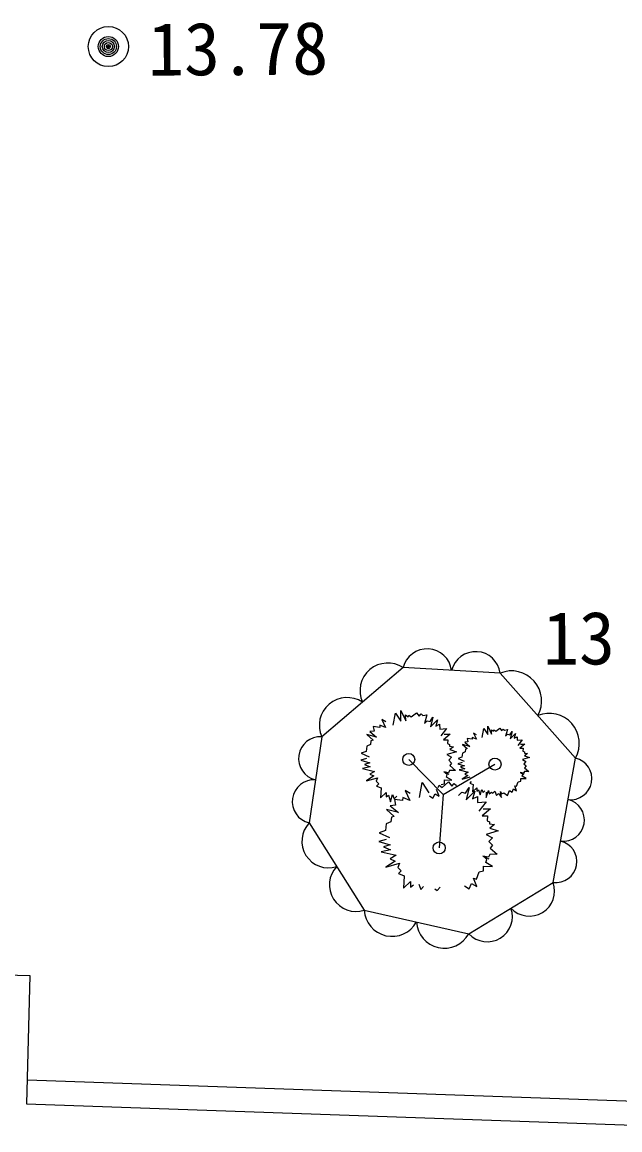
# Model space of a CAD drawing. Units: millimetres on the paper. Extents: x -297 to 277, y -210 to 190.
# Drawn here: x -71.22 to -56.34, y -137.01 to -109.45 of the extents above; entities that cross this region are included whole.
import ezdxf
from ezdxf.enums import TextEntityAlignment as Align

# ---------------------------------------------------------------- set-up
doc = ezdxf.new("R2010")
doc.units = ezdxf.units.MM
doc.header["$PDMODE"] = 32
doc.header["$PDSIZE"] = 1
doc.layers.add('0-1_2003', color=4, linetype='Continuous')
doc.styles.add('ＭＳ ゴシック', font='')
doc.styles.get('ＭＳ ゴシック').set_extended_font_data('MS Gothic')

msp = doc.modelspace()

# ---------------------------------------------------------------- linework, layer by layer
at = {"layer": '0-1_2003', "color": 5}
for p, q in [((-62.267, -126.802), (-62.173, -127)), ((-62.167, -126.861), (-62.267, -126.802)), ((-61.981, -126.939), (-61.923, -126.64)), ((-61.923, -126.64), (-61.795, -126.845)), ((-61.795, -126.845), (-61.791, -126.573)), ((-61.791, -126.573), (-61.669, -126.837)), ((-61.677, -126.685), (-61.61, -126.737)), ((-61.669, -126.837), (-61.677, -126.685)), ((-61.61, -126.737), (-61.591, -126.691)), ((-61.591, -126.691), (-61.531, -126.737)), ((-61.531, -126.737), (-61.399, -126.63)), ((-61.399, -126.63), (-61.338, -126.716)), ((-61.338, -126.716), (-61.286, -126.662)), ((-61.286, -126.662), (-61.245, -126.702)), ((-61.245, -126.702), (-61.146, -126.681)), ((-61.146, -126.681), (-61.204, -126.901)), ((-61.065, -126.853), (-60.993, -126.74)), ((-60.993, -126.74), (-61.051, -126.986)), ((-62.478, -126.976), (-62.458, -127.088)), ((-62.319, -127.001), (-62.478, -126.976)), ((-62.313, -126.941), (-62.319, -127.001)), ((-62.173, -127), (-62.313, -126.941)), ((-61.204, -126.901), (-61.138, -126.834)), ((-61.138, -126.834), (-61.065, -126.853)), ((-61.051, -126.986), (-60.88, -126.812)), ((-60.88, -126.812), (-60.925, -126.965)), ((-60.925, -126.965), (-60.826, -126.918)), ((-60.826, -126.918), (-60.825, -127.038)), ((-60.825, -127.038), (-60.653, -127.023)), ((-60.653, -127.023), (-60.797, -127.21)), ((-62.636, -127.176), (-62.483, -127.314)), ((-62.397, -127.24), (-62.636, -127.176)), ((-62.458, -127.088), (-62.564, -127.102)), ((-62.564, -127.102), (-62.397, -127.24)), ((-62.536, -127.328), (-62.548, -127.421)), ((-62.483, -127.314), (-62.536, -127.328)), ((-60.565, -127.162), (-60.73, -127.302)), ((-60.73, -127.302), (-60.624, -127.302)), ((-60.711, -127.163), (-60.565, -127.162)), ((-60.624, -127.302), (-60.63, -127.401)), ((-62.653, -127.594), (-62.779, -127.641)), ((-62.641, -127.461), (-62.653, -127.594)), ((-62.548, -127.421), (-62.641, -127.461)), ((-60.41, -127.606), (-60.648, -127.674)), ((-60.63, -127.401), (-60.584, -127.421)), ((-60.584, -127.421), (-60.583, -127.461)), ((-60.583, -127.461), (-60.484, -127.48)), ((-60.484, -127.48), (-60.576, -127.547)), ((-60.576, -127.547), (-60.41, -127.606)), ((-62.646, -127.773), (-62.791, -127.814)), ((-62.791, -127.814), (-62.565, -127.879)), ((-62.779, -127.641), (-62.579, -127.733)), ((-62.565, -127.879), (-62.698, -127.92)), ((-60.601, -127.813), (-60.527, -127.885)), ((-60.527, -127.885), (-60.573, -127.945)), ((-62.558, -127.978), (-62.744, -128.019)), ((-62.744, -128.019), (-62.444, -128.09)), ((-62.698, -127.92), (-62.558, -127.978)), ((-62.444, -128.09), (-62.563, -128.158)), ((-62.563, -128.158), (-62.464, -128.203)), ((-60.718, -128.106), (-60.599, -128.158)), ((-60.605, -128.125), (-60.718, -128.106)), ((-60.638, -128.171), (-60.685, -128.125)), ((-60.658, -128.231), (-60.638, -128.171)), ((-60.579, -128.071), (-60.605, -128.125)), ((-60.433, -128.07), (-60.579, -128.071)), ((-60.573, -127.945), (-60.433, -128.07)), ((-62.464, -128.203), (-62.649, -128.324)), ((-62.649, -128.324), (-62.377, -128.249)), ((-62.377, -128.249), (-62.41, -128.336)), ((-62.41, -128.336), (-62.343, -128.402)), ((-62.343, -128.402), (-62.395, -128.455)), ((-62.395, -128.455), (-62.282, -128.501)), ((-60.789, -128.418), (-60.703, -128.398)), ((-60.704, -128.305), (-60.525, -128.31)), ((-60.703, -128.398), (-60.704, -128.305)), ((-60.525, -128.31), (-60.658, -128.231)), ((-59.991, -128.416), (-60.005, -128.6)), ((-62.155, -128.613), (-62.161, -128.726)), ((-62.161, -128.726), (-62.102, -128.679)), ((-62.102, -128.679), (-62.048, -128.851)), ((-62.048, -128.851), (-61.996, -128.665)), ((-61.08, -128.699), (-60.993, -128.758)), ((-60.993, -128.758), (-60.94, -128.651)), ((-60.94, -128.651), (-60.84, -128.71)), ((-60.84, -128.71), (-60.901, -128.545)), ((-60.739, -128.668), (-60.839, -129.997)), ((-60.005, -128.6), (-59.896, -128.5)), ((-59.856, -128.549), (-59.815, -128.678)), ((-59.815, -128.678), (-59.776, -128.539)), ((-59.776, -128.539), (-59.746, -128.618)), ((-59.746, -128.618), (-59.701, -128.573)), ((-59.666, -128.608), (-59.665, -128.737)), ((-59.665, -128.737), (-59.607, -128.567)), ((-59.537, -128.607), (-59.502, -128.631)), ((-59.502, -128.631), (-59.452, -128.581)), ((-59.452, -128.581), (-59.412, -128.69)), ((-59.412, -128.69), (-59.362, -128.64)), ((-59.362, -128.64), (-59.282, -128.739)), ((-59.308, -128.595), (-59.283, -128.65)), ((-59.282, -128.739), (-59.308, -128.595)), ((-59.283, -128.65), (-59.228, -128.625)), ((-59.228, -128.625), (-59.133, -128.689)), ((-59.133, -128.689), (-59.089, -128.564)), ((-59.089, -128.564), (-59.024, -128.608)), ((-59.024, -128.608), (-58.985, -128.528)), ((-61.707, -130.694), (-61.729, -131.001)), ((-61.729, -131.001), (-61.548, -130.834)), ((-61.348, -130.899), (-61.298, -131.031)), ((-60.203, -130.941), (-60.095, -131.015)), ((-60.095, -131.015), (-60.029, -130.882)), ((-61.298, -131.031), (-61.224, -130.956)), ((-60.949, -131.012), (-60.891, -131.053)), ((-60.891, -131.053), (-60.809, -130.97))]:
    msp.add_line(p, q, dxfattribs=at)
at = {"layer": '0-1_2003'}
msp.add_line((-71.092, -135.768), (-52.664, -136.412), dxfattribs=at)
msp.add_lwpolyline([(-58.001, -130.857), (-57.442, -127.759), (-59.318, -125.646), (-61.737, -125.509), (-63.761, -127.229), (-64.073, -129.372), (-62.704, -131.545), (-60.099, -132.133)], close=True, dxfattribs=at)
at = {"layer": '0-1_2003', "color": 5}
for points in [[(-59.765, -127.244), (-59.722, -127.02), (-59.626, -127.173)], [(-59.626, -127.173), (-59.622, -126.969), (-59.532, -127.168)], [(-59.532, -127.168), (-59.537, -127.053), (-59.487, -127.093), (-59.473, -127.058), (-59.427, -127.093), (-59.328, -127.012), (-59.283, -127.077), (-59.244, -127.037), (-59.214, -127.066), (-59.139, -127.051), (-59.183, -127.215), (-59.133, -127.165), (-59.078, -127.18), (-59.024, -127.095), (-59.068, -127.279), (-58.939, -127.149), (-58.973, -127.264), (-58.899, -127.228), (-58.898, -127.318), (-58.769, -127.307), (-58.877, -127.447)], [(-59.905, -127.185), (-59.98, -127.141), (-59.909, -127.29), (-60.014, -127.246), (-60.019, -127.291), (-60.138, -127.271), (-60.123, -127.356), (-60.202, -127.366), (-60.077, -127.47), (-60.257, -127.422), (-60.142, -127.525), (-60.181, -127.536), (-60.191, -127.605), (-60.26, -127.636), (-60.27, -127.735), (-60.364, -127.771), (-60.214, -127.84)], [(-58.813, -127.412), (-58.703, -127.411), (-58.827, -127.517), (-58.748, -127.516), (-58.752, -127.591), (-58.717, -127.606), (-58.717, -127.635), (-58.642, -127.65), (-58.712, -127.7), (-58.587, -127.744), (-58.766, -127.795), (-58.676, -127.844), (-58.73, -127.899), (-58.675, -127.954), (-58.71, -127.999), (-58.604, -128.093), (-58.714, -128.093), (-58.734, -128.133), (-58.818, -128.119), (-58.728, -128.158)], [(-61.596, -127.793), (-60.739, -128.668), (-59.448, -127.91)], [(-60.648, -127.674), (-60.528, -127.739), (-60.601, -127.813)], [(-60.264, -127.87), (-60.373, -127.9), (-60.203, -127.949), (-60.303, -127.98), (-60.198, -128.024), (-60.337, -128.054), (-60.113, -128.108), (-60.202, -128.158), (-60.127, -128.192), (-60.266, -128.283), (-60.062, -128.227)], [(-58.985, -128.528), (-58.91, -128.573), (-58.955, -128.449), (-58.911, -128.463), (-58.871, -128.353), (-58.807, -128.338), (-58.807, -128.268), (-58.673, -128.272), (-58.773, -128.213), (-58.758, -128.168), (-58.793, -128.134)], [(-61.329, -128.741), (-61.257, -128.367), (-61.098, -128.623)], [(-60.866, -128.489), (-60.842, -128.431), (-60.767, -128.489), (-60.602, -128.355), (-60.526, -128.462), (-60.461, -128.395), (-60.41, -128.445)], [(-60.037, -128.341), (-60.076, -128.381), (-59.991, -128.416)], [(-61.562, -128.643), (-61.687, -128.569), (-61.57, -128.817), (-61.744, -128.744), (-61.752, -128.819), (-61.951, -128.787), (-61.926, -128.928), (-62.058, -128.945), (-61.85, -129.118), (-62.149, -129.037), (-61.957, -129.21), (-62.023, -129.227), (-62.039, -129.343), (-62.155, -129.394), (-62.17, -129.56), (-62.328, -129.619), (-62.078, -129.734)], [(-62.282, -128.501), (-62.301, -128.747), (-62.155, -128.613)], [(-61.996, -128.665), (-61.955, -128.771), (-61.896, -128.711)], [(-60.359, -128.693), (-60.277, -128.61), (-60.185, -128.634), (-60.095, -128.492), (-60.167, -128.8), (-59.953, -128.583), (-60.01, -128.774), (-59.886, -128.715), (-59.885, -128.864), (-59.669, -128.846), (-59.85, -129.08)], [(-59.896, -128.5), (-59.9, -128.584), (-59.856, -128.549)], [(-59.607, -128.567), (-59.591, -128.652), (-59.537, -128.607)], [(-59.743, -129.021), (-59.56, -129.02), (-59.767, -129.195), (-59.634, -129.195), (-59.641, -129.319), (-59.583, -129.344), (-59.583, -129.393), (-59.458, -129.417), (-59.574, -129.501), (-59.366, -129.574), (-59.664, -129.659), (-59.514, -129.741), (-59.605, -129.833), (-59.513, -129.924), (-59.57, -129.999), (-59.395, -130.155), (-59.578, -130.157), (-59.61, -130.223), (-59.752, -130.199), (-59.602, -130.265)], [(-62.161, -129.784), (-62.343, -129.835), (-62.06, -129.916), (-62.226, -129.967), (-62.051, -130.04), (-62.283, -130.092), (-61.909, -130.18), (-62.058, -130.264), (-61.933, -130.322), (-62.164, -130.473), (-61.825, -130.379), (-61.866, -130.487), (-61.782, -130.57), (-61.848, -130.636), (-61.707, -130.694)], [(-60.029, -130.882), (-59.904, -130.955), (-59.98, -130.748), (-59.905, -130.773), (-59.84, -130.59), (-59.733, -130.564), (-59.733, -130.448), (-59.509, -130.455), (-59.676, -130.356), (-59.651, -130.282), (-59.71, -130.224)], [(-61.548, -130.834), (-61.555, -130.975), (-61.481, -130.916)]]:
    msp.add_lwpolyline(points, dxfattribs=at)
at = {"layer": '0-1_2003'}
msp.add_lwpolyline([(-82.687, -135.588), (-82.435, -132.867), (-71.03, -133.167), (-71.113, -136.367), (-52.685, -137.012)], dxfattribs=at)
at = {"layer": '0-1_2003', "color": 2}
for radius in [0.25, 0.2, 0.15, 0.1, 0.05, 0.02]:
    msp.add_circle((-69.075, -110.052), radius, dxfattribs=at)
at = {"layer": '0-1_2003', "color": 5}
for centre in [(-61.596, -127.793), (-59.448, -127.91), (-60.839, -129.997)]:
    msp.add_circle(centre, 0.15, dxfattribs=at)
at = {"layer": '0-1_2003'}
for centre, radius, start, end in [((-61.139, -125.66), 0.617, 7.6803, 165.8331), ((-59.929, -125.728), 0.617, 7.6803, 165.8331), ((-62.119, -126.085), 0.691, 56.4153, 204.3282), ((-59.035, -126.339), 0.749, 331.0047, 112.1875), ((-63.131, -126.945), 0.691, 56.4153, 204.3282), ((-58.097, -127.396), 0.749, 331.0047, 112.1875), ((-63.796, -127.771), 0.543, 86.2431, 257.1485), ((-57.56, -128.271), 0.525, 262.532, 77.0246), ((-63.953, -128.843), 0.543, 86.2431, 257.1485), ((-57.746, -129.303), 0.525, 262.532, 77.0246), ((-63.594, -129.829), 0.662, 136.3976, 288.0436), ((-57.933, -130.336), 0.525, 262.532, 77.0246), ((-62.909, -130.915), 0.662, 136.3976, 288.0436), ((-58.591, -131.067), 0.627, 222.9997, 19.6314), ((-62.01, -131.501), 0.696, 183.6144, 330.932), ((-59.641, -131.705), 0.627, 222.9997, 19.6314), ((-60.707, -131.795), 0.696, 183.6144, 330.932)]:
    msp.add_arc(centre, radius, start, end, dxfattribs=at)
at = {"layer": '0-1_2003', "color": 2}
msp.add_point((-69.075, -110.052), dxfattribs=at)

# ---------------------------------------------------------------- texts
at = {"layer": '0-1_2003', "style": 'ＭＳ ゴシック'}
for s, p in [('13.78', (-68.083, -111.173)), ('13.90', (-58.25, -125.834))]:
    msp.add_text(s, height=1.32, rotation=0.38, dxfattribs=at).set_placement(p, align=Align.BOTTOM_LEFT)

doc.saveas('drawing.dxf')
